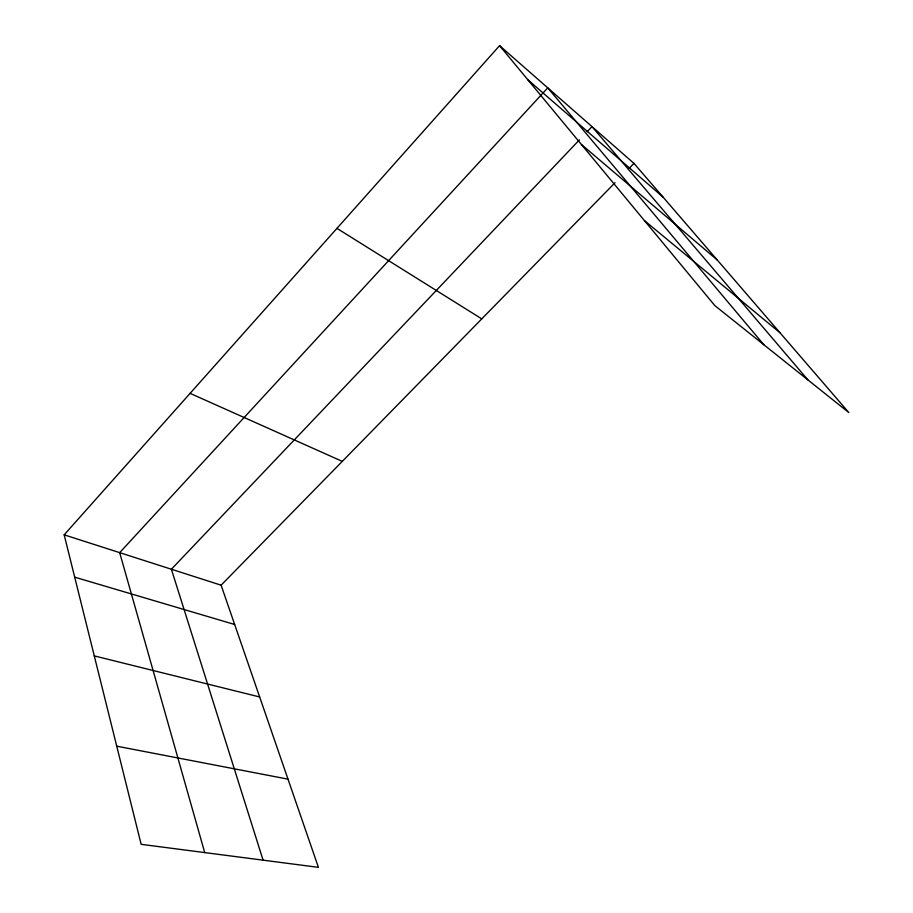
<?xml version="1.0" encoding="UTF-8"?>
<svg xmlns="http://www.w3.org/2000/svg" width="913" height="913" viewBox="0 0 913 913"><rect width="100%" height="100%" fill="white"/><g stroke="black" fill="none" stroke-linecap="round" stroke-linejoin="round"><path stroke-width="1.37" d="M64.172 534.835L221.106 585.187L318.42 867.35L141.15 844.331L64.172 534.835L499.582 45.65L633.964 163.381L848.828 412.573L714.856 305.627L499.582 45.65M579.458 139.826L171.393 569.244L263.081 860.16M587.173 131.7L592.001 126.622L807.891 379.899M221.106 585.187L615.054 182.703M628.989 168.46L633.964 163.381M116.738 746.183L288.006 779.154M94.279 655.899L259.657 696.973M74.706 577.164L234.652 624.492M190.109 393.355L342.284 461.373M336.954 228.364L481.767 318.877M644.43 220.581L780.022 332.777M581.444 144.516L717.276 260M527.885 79.819L662.986 197.037M763.861 344.749L547.754 87.853L119.683 552.65L204.717 852.582"/></g></svg>
